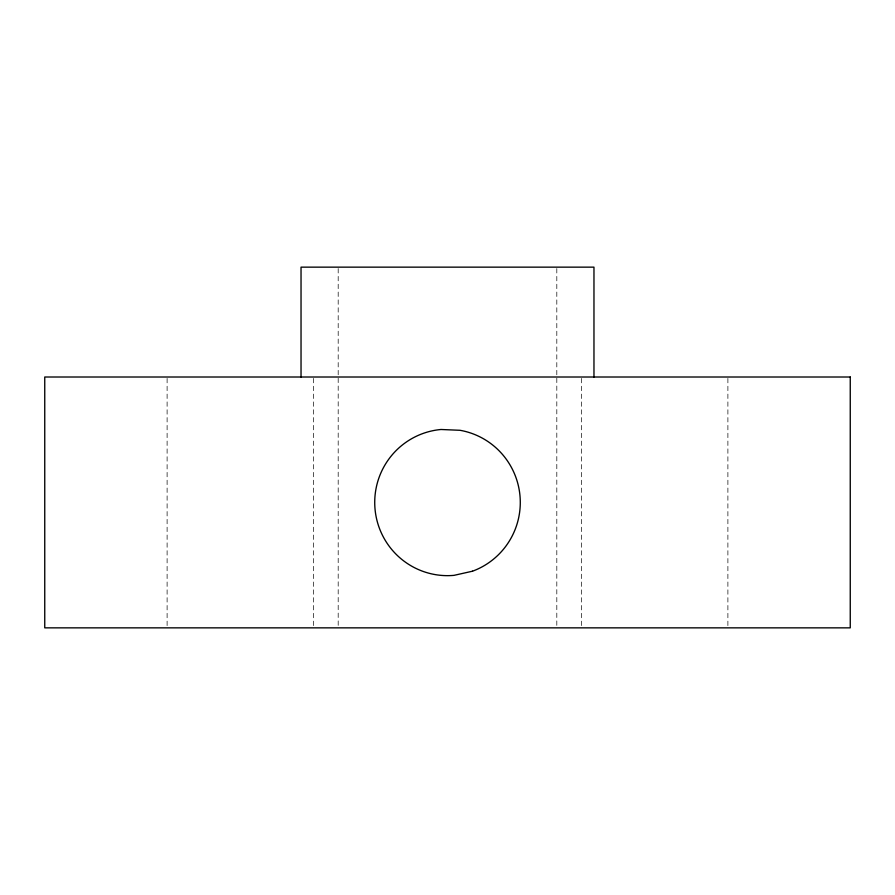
<?xml version="1.0" encoding="UTF-8"?>
<svg xmlns="http://www.w3.org/2000/svg" width="895" height="895" viewBox="0 0 895 895"><rect width="100%" height="100%" fill="white"/><g stroke="black" fill="none" stroke-linecap="round" stroke-linejoin="round"><path stroke-width="0.67" stroke-dasharray="4.47 3.36" d="M727.892 378.395L727.892 627.854M581.414 378.395L581.414 627.854M556.813 268.545L556.813 627.854M338.187 268.545L338.187 627.854M313.586 378.395L313.586 627.854M167.108 378.395L167.108 627.854"/><path stroke-width="1.34" d="M593.967 377.008L593.967 267.146L301.033 267.146L301.033 377.008M472.504 571.2L453.966 575.362A73.222 72.764 -90 0 1 375.016 508.942A73.222 72.764 -90 0 1 441.034 429.488L460.008 430.294A73.222 72.764 -90 0 1 472.504 571.2M850.25 377.008L44.75 377.008L44.75 627.854L850.25 627.854L850.25 377.008"/></g></svg>
